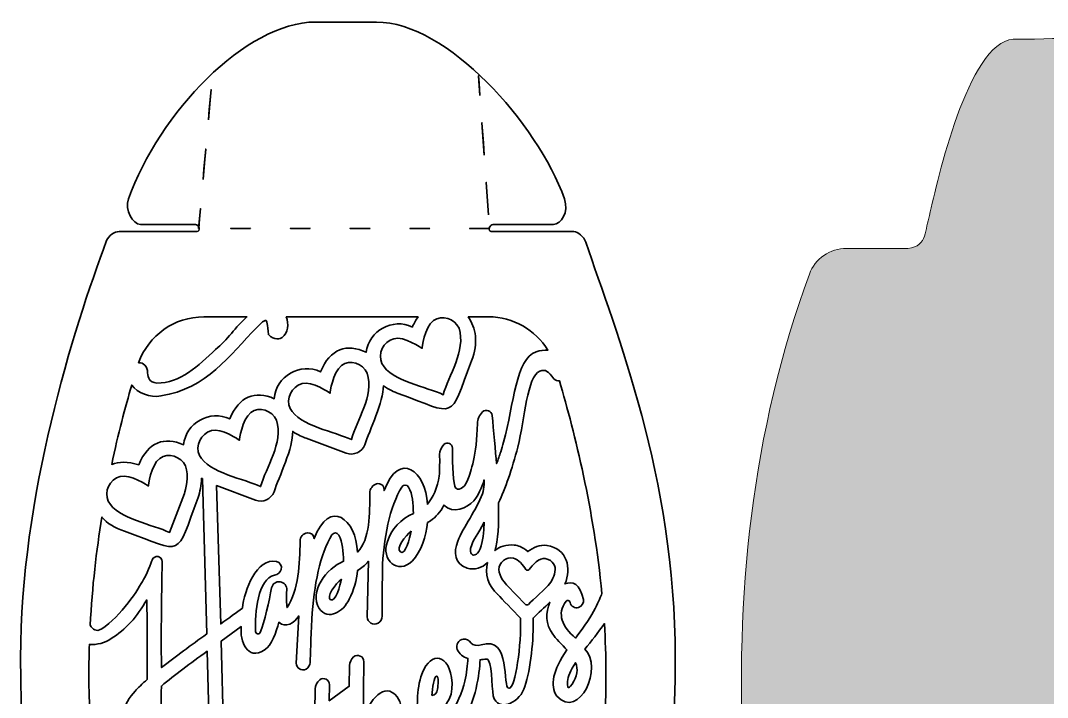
# Model space of a CAD drawing. Header units: inches. Extents: x -3.5 to 26.9, y -12.5 to 13.2.
# Drawn here: x 9.416 to 13.714, y -3.363 to -0.531 of the extents above; entities that cross this region are included whole.
import ezdxf

# ---------------------------------------------------------------- set-up
doc = ezdxf.new("R2010")
doc.units = ezdxf.units.IN
doc.header["$MEASUREMENT"] = 0
doc.layers.add('Bouquet Lantern - Floral Panels', color=7, linetype='Continuous', lineweight=0)

msp = doc.modelspace()

# ---------------------------------------------------------------- hatches: boundary and pattern name
at = {"layer": 'Bouquet Lantern - Floral Panels', "true_color": 0xe6e7e8, "transparency": 33554687}
h = msp.add_hatch(color=254, dxfattribs=at)
h.dxf.hatch_style = 2
edge = h.paths.add_edge_path()
edge.add_spline(control_points=[(14.5247, -1.4847), (14.5247, -1.4847), (14.2508, -1.4847), (14.2508, -1.4847), (14.1658, -1.4735), (14.1808, -1.4037), (14.1625, -1.3465), (14.1407, -1.2409), (14.0999, -1.0444), (14.0365, -0.8787), (13.9022, -0.5315), (13.8317, -0.619), (13.5707, -0.6087), (13.3803, -0.627), (13.2532, -1.2026), (13.2204, -1.3469), (13.2005, -1.4031), (13.2153, -1.4748), (13.1304, -1.4848), (13.1304, -1.4848), (12.8728, -1.4848), (12.8728, -1.4848), (12.8039, -1.4848), (12.7418, -1.5274), (12.7179, -1.592), (12.2333, -2.9037), (12.4362, -4.4119), (12.8151, -5.5258), (12.8378, -5.5924), (12.9007, -5.6372), (12.9712, -5.6372), (12.9712, -5.6372), (13.1676, -5.6372), (13.1676, -5.6372), (13.2415, -5.6372), (13.2521, -5.7203), (13.2561, -5.7517), (13.2675, -5.8397), (13.2668, -5.9863), (13.284, -6.1013), (13.2943, -6.1701), (13.3543, -6.2205), (13.4239, -6.2205), (13.4239, -6.2205), (13.9503, -6.2205), (13.9503, -6.2205), (14.0185, -6.2205), (14.0776, -6.172), (14.0896, -6.1049), (14.1101, -5.9887), (14.1099, -5.8359), (14.1218, -5.7483), (14.1255, -5.7208), (14.1368, -5.6373), (14.2097, -5.6373), (14.2097, -5.6373), (14.4097, -5.6373), (14.4097, -5.6373), (14.4808, -5.6373), (14.5439, -5.5919), (14.5667, -5.5245), (14.9758, -4.316), (15.229, -3.028), (14.6793, -1.5908), (14.6549, -1.527), (14.5933, -1.4849), (14.525, -1.4849), (14.525, -1.4849), (14.5247, -1.4847), (14.5247, -1.4847), (14.5247, -1.4847), (14.5247, -1.4847), (14.5247, -1.4847), (14.5247, -1.4847), (14.5247, -1.4847), (14.5247, -1.4847)], knot_values=[0, 0, 0, 0, 1, 1, 1, 2, 2, 2, 3, 3, 3, 4, 4, 4, 5, 5, 5, 6, 6, 6, 7, 7, 7, 8, 8, 8, 9, 9, 9, 10, 10, 10, 11, 11, 11, 12, 12, 12, 13, 13, 13, 14, 14, 14, 15, 15, 15, 16, 16, 16, 17, 17, 17, 18, 18, 18, 19, 19, 19, 20, 20, 20, 21, 21, 21, 22, 22, 22, 23, 23, 23, 24, 24, 24, 25, 25, 25, 25], degree=3, periodic=0)

# ---------------------------------------------------------------- linework, layer by layer
at = {"layer": 'Bouquet Lantern - Floral Panels', "color": 250, "lineweight": 35, "true_color": 0x231f20}
for points, knots in [([(11.7821, -1.4588), (11.774, -1.4349), (11.7497, -1.4139), (11.7314, -1.4139), (11.7314, -1.4139), (11.3864, -1.4139), (11.3864, -1.4139), (11.3701, -1.4139), (11.3786, -1.3842), (11.3939, -1.3842), (11.3939, -1.3842), (11.6465, -1.3842), (11.6465, -1.3842), (11.6793, -1.3842), (11.7128, -1.3328), (11.6926, -1.2767), (11.5798, -0.9616), (11.2022, -0.5378), (10.9062, -0.5378), (10.9062, -0.5378), (10.6505, -0.5378), (10.6505, -0.5378), (10.3576, -0.5378), (9.9965, -0.9205), (9.8679, -1.2767), (9.8509, -1.3237), (9.8872, -1.3842), (9.9182, -1.3842), (9.9182, -1.3842), (10.148, -1.3842), (10.148, -1.3842), (10.1636, -1.3842), (10.1711, -1.4139), (10.1547, -1.4139), (10.1547, -1.4139), (9.8298, -1.4139), (9.8298, -1.4139), (9.8079, -1.4139), (9.7846, -1.4314), (9.7768, -1.452), (9.6368, -1.8214), (9.4164, -2.5263), (9.4164, -3.1952), (9.4164, -4.1971), (9.6368, -5.0476), (9.8565, -5.6384), (9.8694, -5.6727), (9.8955, -5.7053), (9.9243, -5.7053), (9.9243, -5.7053), (10.1641, -5.7053), (10.1641, -5.7053), (10.2146, -5.7053), (10.2157, -5.7384), (10.2008, -5.7384), (10.2008, -5.7384), (9.9815, -5.7384), (9.9815, -5.7384), (9.9373, -5.7384), (9.9109, -5.8016), (9.9351, -5.8492), (10.0265, -6.0281), (10.1216, -6.2917), (10.2623, -6.2885), (10.2623, -6.2885), (11.2619, -6.2885), (11.2619, -6.2885), (11.4157, -6.2895), (11.5153, -6.0314), (11.6044, -5.8471), (11.6273, -5.7998), (11.6004, -5.7384), (11.5571, -5.7384), (11.5571, -5.7384), (11.3371, -5.7384), (11.3371, -5.7384), (11.3196, -5.7384), (11.3226, -5.7053), (11.3728, -5.7053), (11.3728, -5.7053), (11.6134, -5.7053), (11.6134, -5.7053), (11.6476, -5.7053), (11.6786, -5.6671), (11.6923, -5.6249), (11.9389, -4.9274), (12.1562, -4.2063), (12.1562, -3.1952), (12.1562, -2.438), (11.9076, -1.8319), (11.7821, -1.4588), (11.7821, -1.4588), (11.7821, -1.4588), (11.7821, -1.4588), (11.7821, -1.4588), (11.7821, -1.4588), (11.7821, -1.4588)], [0, 0, 0, 0, 1, 1, 1, 2, 2, 2, 3, 3, 3, 4, 4, 4, 5, 5, 5, 6, 6, 6, 7, 7, 7, 8, 8, 8, 9, 9, 9, 10, 10, 10, 11, 11, 11, 12, 12, 12, 13, 13, 13, 14, 14, 14, 15, 15, 15, 16, 16, 16, 17, 17, 17, 18, 18, 18, 19, 19, 19, 20, 20, 20, 21, 21, 21, 22, 22, 22, 23, 23, 23, 24, 24, 24, 25, 25, 25, 26, 26, 26, 27, 27, 27, 28, 28, 28, 29, 29, 29, 30, 30, 30, 31, 31, 31, 32, 32, 32, 32]), ([(11.3391, -0.8455), (11.3391, -0.8455), (11.3332, -0.7624), (11.3332, -0.7624), (11.3332, -0.7624), (11.3354, -0.7931), (11.3354, -0.7931), (11.3354, -0.7931), (11.3354, -0.7931), (11.3354, -0.7931), (11.3354, -0.7931), (11.3391, -0.8455), (11.3391, -0.8455), (11.3391, -0.8455), (11.3391, -0.8455), (11.3391, -0.8455)], [0, 0, 0, 0, 1, 1, 1, 2, 2, 2, 3, 3, 3, 4, 4, 4, 5, 5, 5, 5]), ([(10.2025, -0.947), (10.2025, -0.947), (10.2064, -0.903), (10.2064, -0.903), (10.2064, -0.903), (10.2064, -0.903), (10.2064, -0.903), (10.2064, -0.903), (10.2139, -0.8199), (10.2139, -0.8199), (10.2139, -0.8199), (10.21, -0.8639), (10.21, -0.8639), (10.21, -0.8639), (10.21, -0.8639), (10.21, -0.8639), (10.21, -0.8639), (10.2025, -0.947), (10.2025, -0.947)], [0, 0, 0, 0, 1, 1, 1, 2, 2, 2, 3, 3, 3, 4, 4, 4, 5, 5, 5, 6, 6, 6, 6]), ([(11.3571, -1.0948), (11.3571, -1.0948), (11.3473, -0.9592), (11.3473, -0.9592), (11.3473, -0.9592), (11.3533, -1.0423), (11.3533, -1.0423), (11.3533, -1.0423), (11.3533, -1.0423), (11.3533, -1.0423), (11.3533, -1.0423), (11.3571, -1.0946), (11.3571, -1.0946), (11.3571, -1.0946), (11.3571, -1.0948), (11.3571, -1.0948)], [0, 0, 0, 0, 1, 1, 1, 2, 2, 2, 3, 3, 3, 4, 4, 4, 5, 5, 5, 5]), ([(10.1803, -1.196), (10.1803, -1.196), (10.1841, -1.152), (10.1841, -1.152), (10.1841, -1.152), (10.1841, -1.152), (10.1841, -1.152), (10.1841, -1.152), (10.1916, -1.0689), (10.1916, -1.0689), (10.1916, -1.0689), (10.1878, -1.113), (10.1878, -1.113), (10.1878, -1.113), (10.1878, -1.113), (10.1878, -1.113), (10.1878, -1.113), (10.1803, -1.196), (10.1803, -1.196)], [0, 0, 0, 0, 1, 1, 1, 2, 2, 2, 3, 3, 3, 4, 4, 4, 5, 5, 5, 6, 6, 6, 6]), ([(11.3751, -1.3441), (11.3751, -1.3441), (11.3654, -1.2085), (11.3654, -1.2085), (11.3654, -1.2085), (11.3751, -1.3441), (11.3751, -1.3441)], [0, 0, 0, 0, 1, 1, 1, 2, 2, 2, 2]), ([(10.1618, -1.4009), (10.1618, -1.4009), (10.1693, -1.3178), (10.1693, -1.3178), (10.1693, -1.3178), (10.1654, -1.3619), (10.1654, -1.3619), (10.1654, -1.3619), (10.1654, -1.3619), (10.1654, -1.3619), (10.1654, -1.3619), (10.1619, -1.4008), (10.1619, -1.4008), (10.1619, -1.4008), (10.1618, -1.4009), (10.1618, -1.4009)], [0, 0, 0, 0, 1, 1, 1, 2, 2, 2, 3, 3, 3, 4, 4, 4, 5, 5, 5, 5]), ([(10.3791, -1.4009), (10.3791, -1.4009), (10.2958, -1.4009), (10.2958, -1.4009), (10.2958, -1.4009), (10.3791, -1.4009), (10.3791, -1.4009), (10.3791, -1.4009), (10.3791, -1.4009), (10.3791, -1.4009)], [0, 0, 0, 0, 1, 1, 1, 2, 2, 2, 3, 3, 3, 3]), ([(10.6291, -1.4009), (10.6291, -1.4009), (10.5458, -1.4009), (10.5458, -1.4009), (10.5458, -1.4009), (10.6291, -1.4009), (10.6291, -1.4009), (10.6291, -1.4009), (10.6291, -1.4009), (10.6291, -1.4009)], [0, 0, 0, 0, 1, 1, 1, 2, 2, 2, 3, 3, 3, 3]), ([(10.8791, -1.4009), (10.8791, -1.4009), (10.7958, -1.4009), (10.7958, -1.4009), (10.7958, -1.4009), (10.8791, -1.4009), (10.8791, -1.4009), (10.8791, -1.4009), (10.8791, -1.4009), (10.8791, -1.4009)], [0, 0, 0, 0, 1, 1, 1, 2, 2, 2, 3, 3, 3, 3]), ([(11.1291, -1.4009), (11.1291, -1.4009), (11.0458, -1.4009), (11.0458, -1.4009), (11.0458, -1.4009), (11.1291, -1.4009), (11.1291, -1.4009), (11.1291, -1.4009), (11.1291, -1.4009), (11.1291, -1.4009)], [0, 0, 0, 0, 1, 1, 1, 2, 2, 2, 3, 3, 3, 3]), ([(11.3791, -1.4009), (11.3791, -1.4009), (11.2958, -1.4009), (11.2958, -1.4009), (11.2958, -1.4009), (11.3791, -1.4009), (11.3791, -1.4009), (11.3791, -1.4009), (11.3791, -1.4009), (11.3791, -1.4009)], [0, 0, 0, 0, 1, 1, 1, 2, 2, 2, 3, 3, 3, 3]), ([(11.1443, -1.7864), (11.1796, -1.7598), (11.233, -1.7784), (11.2514, -1.8183), (11.2816, -1.9141), (11.2072, -2.0159), (11.1853, -2.0964), (11.1194, -2.0641), (10.9684, -2.0405), (10.929, -1.9663), (10.9103, -1.9255), (10.934, -1.8746), (10.9793, -1.8623), (11.0193, -1.8495), (11.0972, -1.9024), (11.0964, -1.9027), (11.0964, -1.9027), (11.1061, -1.8162), (11.1443, -1.7864), (11.1443, -1.7864), (11.1443, -1.7864), (11.1443, -1.7864), (11.1443, -1.7864), (11.1443, -1.7864), (11.1443, -1.7864)], [0, 0, 0, 0, 1, 1, 1, 2, 2, 2, 3, 3, 3, 4, 4, 4, 5, 5, 5, 6, 6, 6, 7, 7, 7, 8, 8, 8, 8]), ([(9.8816, -2.0559), (9.905, -2.0902), (9.9596, -2.1102), (10.0037, -2.1017), (10.1976, -2.0709), (10.289, -1.9327), (10.4066, -1.8135), (10.4333, -1.7835), (10.4419, -1.7862), (10.4422, -1.7863), (10.4458, -1.7846), (10.4523, -1.8031), (10.4541, -1.8452), (10.4771, -1.8696), (10.5057, -1.8638), (10.5119, -1.8567), (10.5361, -1.8369), (10.5397, -1.8006), (10.5283, -1.7708), (10.5283, -1.7708), (11.0803, -1.7708), (11.0803, -1.7708), (11.0715, -1.7828), (11.0633, -1.7969), (11.0561, -1.8133), (10.9746, -1.7738), (10.8729, -1.8287), (10.8633, -1.9192), (10.7819, -1.8809), (10.7119, -1.9033), (10.6718, -2.0009), (10.588, -1.9602), (10.4837, -2.0198), (10.4783, -2.1131), (10.3969, -2.0794), (10.3321, -2.102), (10.2921, -2.1977), (10.2097, -2.1578), (10.1071, -2.2145), (10.0989, -2.306), (10.0175, -2.2708), (9.9509, -2.2933), (9.9108, -2.3896), (9.8658, -2.3752), (9.8279, -2.3764), (9.7979, -2.3878), (9.8251, -2.2606), (9.8546, -2.1488), (9.8815, -2.0562), (9.8815, -2.0562), (9.8815, -2.0559), (9.8815, -2.0559), (9.8815, -2.0559), (9.8815, -2.0559), (9.8815, -2.0559), (9.8815, -2.0559), (9.8816, -2.0559), (9.8816, -2.0559)], [0, 0, 0, 0, 1, 1, 1, 2, 2, 2, 3, 3, 3, 4, 4, 4, 5, 5, 5, 6, 6, 6, 7, 7, 7, 8, 8, 8, 9, 9, 9, 10, 10, 10, 11, 11, 11, 12, 12, 12, 13, 13, 13, 14, 14, 14, 15, 15, 15, 16, 16, 16, 17, 17, 17, 18, 18, 18, 19, 19, 19, 19]), ([(10.1834, -1.7708), (10.1834, -1.7708), (10.3636, -1.7708), (10.3636, -1.7708), (10.3169, -1.8119), (10.2807, -1.8692), (10.2325, -1.907), (10.1628, -1.9739), (10.0836, -2.0496), (9.9864, -2.0477), (9.9533, -2.0435), (9.9511, -2.0264), (9.9483, -2.0049), (9.9491, -1.9787), (9.9305, -1.9606), (9.9101, -1.9631), (9.9514, -1.8481), (10.0604, -1.7708), (10.1834, -1.7708)], [0, 0, 0, 0, 1, 1, 1, 2, 2, 2, 3, 3, 3, 4, 4, 4, 5, 5, 5, 6, 6, 6, 6]), ([(11.3751, -1.7708), (11.4782, -1.7708), (11.5712, -1.8251), (11.6232, -1.9099), (11.6078, -1.9089), (11.5912, -1.9112), (11.5741, -1.9173), (11.4887, -1.9478), (11.4815, -2.1321), (11.4378, -2.2952), (11.434, -2.3089), (11.4303, -2.3224), (11.4264, -2.3355), (11.4209, -2.3516), (11.4153, -2.3678), (11.4087, -2.3846), (11.4044, -2.3355), (11.3957, -2.2416), (11.3903, -2.1835), (11.3883, -2.1635), (11.3641, -2.1546), (11.3497, -2.1687), (11.3497, -2.1687), (11.3497, -2.1687), (11.3497, -2.1687), (11.3365, -2.1814), (11.3291, -2.1991), (11.3287, -2.2174), (11.3259, -2.3516), (11.3004, -2.4174), (11.2882, -2.451), (11.2716, -2.4964), (11.2443, -2.4956), (11.2371, -2.4862), (11.2275, -2.4735), (11.224, -2.3939), (11.2241, -2.3202), (11.2241, -2.3013), (11.2015, -2.2917), (11.1879, -2.3048), (11.1764, -2.3158), (11.17, -2.3312), (11.1703, -2.3471), (11.1708, -2.3716), (11.1709, -2.4091), (11.1682, -2.4369), (11.1636, -2.4816), (11.1407, -2.5308), (11.1189, -2.5545), (11.1146, -2.4171), (11.0005, -2.3267), (10.9379, -2.4977), (10.9379, -2.4977), (10.9379, -2.4926), (10.9379, -2.4926), (10.9379, -2.4763), (10.9221, -2.4646), (10.9065, -2.4695), (10.8896, -2.4746), (10.878, -2.4902), (10.878, -2.5078), (10.878, -2.5896), (10.879, -2.7034), (10.8265, -2.7548), (10.8222, -2.6174), (10.7082, -2.527), (10.6455, -2.698), (10.6451, -2.6833), (10.6319, -2.6721), (10.6172, -2.6741), (10.5993, -2.6764), (10.5861, -2.6917), (10.5861, -2.7098), (10.5861, -2.8023), (10.5796, -2.9151), (10.5319, -2.9869), (10.529, -2.9709), (10.5286, -2.946), (10.5304, -2.9127), (10.5314, -2.8962), (10.5194, -2.8816), (10.503, -2.8791), (10.4864, -2.8765), (10.4707, -2.8874), (10.4672, -2.904), (10.4561, -2.9581), (10.4382, -3.0476), (10.4193, -3.091), (10.4151, -3.1006), (10.4008, -3.098), (10.4003, -3.0876), (10.3959, -3.0085), (10.4094, -2.8667), (10.4797, -2.8516), (10.4925, -2.8488), (10.5032, -2.8402), (10.5069, -2.8277), (10.5069, -2.8277), (10.5069, -2.827), (10.5069, -2.827), (10.5114, -2.8124), (10.5025, -2.7969), (10.4876, -2.794), (10.4048, -2.7776), (10.3522, -2.9146), (10.3454, -2.9888), (10.3204, -3.0073), (10.2898, -3.0295), (10.2543, -3.0549), (10.2543, -3.0549), (10.2369, -2.4769), (10.2369, -2.4769), (10.2369, -2.4769), (10.4, -2.5374), (10.4, -2.5374), (10.4303, -2.549), (10.4655, -2.5337), (10.4773, -2.5024), (10.4979, -2.4415), (10.5583, -2.3167), (10.5554, -2.2503), (10.5769, -2.2645), (10.5982, -2.2738), (10.6121, -2.2784), (10.6121, -2.2784), (10.6121, -2.2784), (10.6121, -2.2784), (10.6121, -2.2784), (10.7797, -2.3408), (10.7797, -2.3408), (10.81, -2.3523), (10.8453, -2.337), (10.8571, -2.3058), (10.8765, -2.248), (10.9364, -2.122), (10.935, -2.0595), (10.958, -2.0755), (10.9815, -2.0859), (10.9965, -2.0908), (10.9965, -2.0908), (10.9965, -2.0908), (10.9965, -2.0908), (11.2461, -2.1824), (11.2087, -2.2078), (11.3039, -1.9545), (11.334, -1.881), (11.3219, -1.8153), (11.29, -1.7709), (11.29, -1.7709), (11.3751, -1.7709), (11.3751, -1.7709), (11.3751, -1.7709), (11.3751, -1.7709), (11.3751, -1.7709), (11.3751, -1.7709), (11.3751, -1.7708), (11.3751, -1.7708)], [0, 0, 0, 0, 1, 1, 1, 2, 2, 2, 3, 3, 3, 4, 4, 4, 5, 5, 5, 6, 6, 6, 7, 7, 7, 8, 8, 8, 9, 9, 9, 10, 10, 10, 11, 11, 11, 12, 12, 12, 13, 13, 13, 14, 14, 14, 15, 15, 15, 16, 16, 16, 17, 17, 17, 18, 18, 18, 19, 19, 19, 20, 20, 20, 21, 21, 21, 22, 22, 22, 23, 23, 23, 24, 24, 24, 25, 25, 25, 26, 26, 26, 27, 27, 27, 28, 28, 28, 29, 29, 29, 30, 30, 30, 31, 31, 31, 32, 32, 32, 33, 33, 33, 34, 34, 34, 35, 35, 35, 36, 36, 36, 37, 37, 37, 38, 38, 38, 39, 39, 39, 40, 40, 40, 41, 41, 41, 42, 42, 42, 43, 43, 43, 44, 44, 44, 45, 45, 45, 46, 46, 46, 47, 47, 47, 48, 48, 48, 49, 49, 49, 50, 50, 50, 51, 51, 51, 52, 52, 52, 52]), ([(10.5948, -2.0499), (10.6348, -2.0371), (10.7128, -2.0901), (10.7119, -2.0903), (10.7119, -2.0903), (10.7216, -2.0038), (10.7598, -1.9741), (10.7951, -1.9474), (10.8486, -1.966), (10.8669, -2.0059), (10.8972, -2.1017), (10.8228, -2.2035), (10.8008, -2.2841), (10.735, -2.2517), (10.584, -2.2281), (10.5446, -2.1539), (10.5258, -2.1131), (10.5496, -2.0623), (10.5948, -2.0499)], [0, 0, 0, 0, 1, 1, 1, 2, 2, 2, 3, 3, 3, 4, 4, 4, 5, 5, 5, 6, 6, 6, 6]), ([(11.6483, -2.0295), (11.6548, -2.0374), (11.6633, -2.0399), (11.6721, -2.0391), (11.7371, -2.2594), (11.8158, -2.5789), (11.8496, -2.9281), (11.839, -2.9523), (11.8207, -3.0094), (11.7384, -3.1145), (11.6844, -3.0676), (11.6589, -3.0146), (11.6994, -2.9601), (11.7039, -2.9539), (11.7136, -2.9559), (11.7155, -2.9633), (11.7158, -2.9642), (11.7161, -2.9652), (11.7164, -2.9663), (11.7204, -2.982), (11.7368, -2.991), (11.7522, -2.9862), (11.7664, -2.9817), (11.775, -2.9673), (11.7718, -2.9527), (11.7578, -2.888), (11.7259, -2.8742), (11.6948, -2.8881), (11.7236, -2.8233), (11.7047, -2.7402), (11.6193, -2.727), (11.5905, -2.723), (11.5616, -2.7349), (11.54, -2.7528), (11.5139, -2.7313), (11.4991, -2.7277), (11.4828, -2.7252), (11.4478, -2.723), (11.4208, -2.7323), (11.4016, -2.7483), (11.4032, -2.7441), (11.4044, -2.7398), (11.4055, -2.7353), (11.4191, -2.6802), (11.4175, -2.6088), (11.4171, -2.5481), (11.4446, -2.4909), (11.4734, -2.4084), (11.4975, -2.3156), (11.5282, -2.1969), (11.5348, -2.0196), (11.5893, -1.9984), (11.6162, -1.9878), (11.6236, -1.9995), (11.6484, -2.0296), (11.6484, -2.0296), (11.6483, -2.0296), (11.6483, -2.0296), (11.6483, -2.0296), (11.6483, -2.0295), (11.6483, -2.0295)], [0, 0, 0, 0, 1, 1, 1, 2, 2, 2, 3, 3, 3, 4, 4, 4, 5, 5, 5, 6, 6, 6, 7, 7, 7, 8, 8, 8, 9, 9, 9, 10, 10, 10, 11, 11, 11, 12, 12, 12, 13, 13, 13, 14, 14, 14, 15, 15, 15, 16, 16, 16, 17, 17, 17, 18, 18, 18, 19, 19, 19, 20, 20, 20, 20]), ([(10.165, -2.3506), (10.1462, -2.3098), (10.17, -2.2589), (10.2153, -2.2466), (10.2553, -2.2338), (10.3332, -2.2867), (10.3323, -2.287), (10.3323, -2.287), (10.3421, -2.2005), (10.3803, -2.1708), (10.4155, -2.1441), (10.469, -2.1627), (10.4873, -2.2026), (10.5176, -2.2984), (10.4432, -2.4002), (10.4212, -2.4808), (10.3554, -2.4484), (10.2044, -2.4248), (10.165, -2.3506), (10.165, -2.3506), (10.165, -2.3506), (10.165, -2.3506), (10.165, -2.3506), (10.165, -2.3506), (10.165, -2.3506)], [0, 0, 0, 0, 1, 1, 1, 2, 2, 2, 3, 3, 3, 4, 4, 4, 5, 5, 5, 6, 6, 6, 7, 7, 7, 8, 8, 8, 8]), ([(9.834, -2.4385), (9.874, -2.4258), (9.9519, -2.4787), (9.9511, -2.4789), (9.9511, -2.4789), (9.9608, -2.3924), (9.999, -2.3627), (10.0343, -2.336), (10.0878, -2.3546), (10.1061, -2.3945), (10.1248, -2.4353), (10.1055, -2.4983), (10.1022, -2.5091), (10.1022, -2.5091), (10.0398, -2.6726), (10.0398, -2.6726), (9.974, -2.6402), (9.823, -2.6166), (9.7836, -2.5424), (9.7648, -2.5016), (9.7886, -2.4508), (9.8339, -2.4384), (9.8339, -2.4384), (9.834, -2.4384), (9.834, -2.4384), (9.834, -2.4384), (9.834, -2.4385), (9.834, -2.4385)], [0, 0, 0, 0, 1, 1, 1, 2, 2, 2, 3, 3, 3, 4, 4, 4, 5, 5, 5, 6, 6, 6, 7, 7, 7, 8, 8, 8, 9, 9, 9, 9]), ([(9.7566, -2.6084), (9.7783, -2.6337), (9.8096, -2.6546), (9.8514, -2.6669), (9.8514, -2.6669), (9.8514, -2.6669), (9.8514, -2.6669), (10.1053, -2.7614), (10.064, -2.7798), (10.1601, -2.5266), (10.1671, -2.5034), (10.1733, -2.4749), (10.1744, -2.4459), (10.1757, -2.4467), (10.1768, -2.4473), (10.178, -2.4481), (10.178, -2.4481), (10.1959, -3.097), (10.1959, -3.097), (10.1297, -3.1441), (10.0661, -3.1914), (10.0066, -3.2378), (10.0033, -3.1492), (10.0066, -2.9348), (10.0091, -2.7946), (10.0096, -2.7706), (9.9759, -2.7645), (9.9679, -2.7871), (9.9679, -2.7871), (9.9521, -2.8314), (9.9314, -2.8696), (9.9118, -2.9058), (9.8364, -3.0258), (9.7562, -3.0756), (9.7315, -3.091), (9.7187, -3.0769), (9.7078, -3.061), (9.7162, -2.9001), (9.734, -2.7481), (9.7566, -2.6087), (9.7566, -2.6087), (9.7566, -2.6084), (9.7566, -2.6084), (9.7566, -2.6084), (9.7566, -2.6084), (9.7566, -2.6084), (9.7566, -2.6084), (9.7566, -2.6084), (9.7566, -2.6084)], [0, 0, 0, 0, 1, 1, 1, 2, 2, 2, 3, 3, 3, 4, 4, 4, 5, 5, 5, 6, 6, 6, 7, 7, 7, 8, 8, 8, 9, 9, 9, 10, 10, 10, 11, 11, 11, 12, 12, 12, 13, 13, 13, 14, 14, 14, 15, 15, 15, 16, 16, 16, 16]), ([(11.2439, -3.162), (11.2525, -3.1817), (11.2687, -3.1934), (11.2886, -3.1996), (11.2862, -3.2245), (11.2844, -3.2627), (11.2764, -3.2949), (11.2553, -3.3795), (11.1747, -3.5445), (11.1408, -3.4155), (11.2104, -3.4166), (11.2311, -3.3392), (11.2197, -3.2798), (11.2028, -3.1681), (11.1211, -3.177), (11.0922, -3.2764), (11.0808, -3.3101), (11.0779, -3.3491), (11.0773, -3.3849), (11.073, -3.417), (11.0384, -3.5174), (11.0141, -3.566), (11.0116, -3.571), (11.0039, -3.5694), (11.0039, -3.5637), (11.0043, -3.4988), (11.0294, -3.4076), (10.9922, -3.3602), (10.9393, -3.2927), (10.8768, -3.3758), (10.8498, -3.4534), (10.8498, -3.4534), (10.853, -3.2131), (10.853, -3.2131), (10.8533, -3.1909), (10.8271, -3.1788), (10.8104, -3.1935), (10.8, -3.2027), (10.794, -3.2158), (10.7937, -3.2295), (10.7937, -3.2295), (10.7923, -3.316), (10.7923, -3.316), (10.7923, -3.316), (10.7082, -3.3767), (10.7082, -3.3767), (10.7082, -3.3767), (10.7091, -3.3096), (10.7091, -3.3096), (10.7094, -3.2884), (10.6851, -3.2763), (10.6683, -3.2892), (10.6565, -3.2984), (10.6494, -3.3124), (10.6491, -3.3273), (10.6491, -3.3273), (10.6478, -3.4201), (10.6478, -3.4201), (10.6478, -3.4201), (10.5011, -3.5255), (10.5011, -3.5255), (10.4875, -3.5353), (10.4843, -3.5542), (10.494, -3.568), (10.5033, -3.581), (10.5215, -3.5841), (10.5346, -3.5748), (10.5346, -3.5748), (10.6469, -3.4944), (10.6469, -3.4944), (10.6469, -3.4944), (10.6448, -3.672), (10.6448, -3.672), (10.6384, -3.6991), (10.6251, -3.7239), (10.6048, -3.746), (10.6011, -3.6481), (10.4815, -3.5952), (10.4475, -3.707), (10.443, -3.7231), (10.4391, -3.7441), (10.4362, -3.7674), (10.424, -3.7956), (10.4108, -3.8231), (10.3958, -3.8489), (10.3969, -3.7856), (10.3978, -3.7427), (10.3982, -3.7417), (10.3959, -3.6233), (10.3816, -3.5003), (10.2664, -3.5033), (10.2664, -3.5033), (10.2566, -3.127), (10.2566, -3.127), (10.2566, -3.127), (10.3401, -3.0666), (10.3401, -3.0666), (10.3333, -3.1274), (10.3653, -3.2105), (10.4366, -3.1649), (10.4686, -3.1444), (10.4864, -3.0889), (10.4968, -3.048), (10.5254, -3.0739), (10.5628, -3.0519), (10.5805, -3.0217), (10.5805, -3.0217), (10.5703, -3.2187), (10.5703, -3.2187), (10.5691, -3.2403), (10.5925, -3.2548), (10.6114, -3.2441), (10.6114, -3.2441), (10.6114, -3.2441), (10.6114, -3.2441), (10.6216, -3.2383), (10.628, -3.2276), (10.6284, -3.2159), (10.6293, -3.1846), (10.6314, -3.1177), (10.6358, -3.0353), (10.6436, -2.8913), (10.6709, -2.7617), (10.7191, -2.683), (10.7259, -2.6719), (10.7419, -2.6721), (10.7483, -2.6837), (10.7651, -2.7141), (10.7662, -2.7521), (10.7684, -2.7933), (10.6962, -2.8213), (10.6234, -2.9202), (10.6661, -2.9909), (10.7051, -3.0427), (10.7676, -3.0046), (10.7921, -2.9513), (10.8112, -2.9142), (10.8228, -2.8739), (10.8266, -2.8313), (10.8443, -2.8216), (10.8575, -2.8103), (10.8733, -2.7931), (10.8733, -2.7931), (10.8675, -3.0249), (10.8675, -3.0249), (10.8669, -3.0485), (10.8923, -3.0637), (10.9128, -3.0519), (10.923, -3.0459), (10.9294, -3.0351), (10.9296, -3.0231), (10.9297, -2.9892), (10.9301, -2.9139), (10.9312, -2.8296), (10.9328, -2.7044), (10.9633, -2.5612), (11.0116, -2.4827), (11.0182, -2.472), (11.034, -2.4717), (11.0403, -2.4827), (11.0576, -2.5133), (11.0587, -2.5517), (11.0609, -2.5933), (11.0108, -2.6137), (10.9659, -2.6613), (10.9518, -2.7101), (10.9232, -2.7873), (10.9951, -2.8526), (11.0566, -2.7909), (11.0925, -2.7546), (11.1146, -2.6852), (11.1191, -2.6314), (11.1234, -2.6291), (11.1279, -2.6263), (11.1323, -2.6234), (11.1543, -2.6077), (11.1744, -2.588), (11.188, -2.5584), (11.2253, -2.598), (11.2857, -2.5702), (11.3133, -2.5408), (11.338, -2.5145), (11.3566, -2.4531), (11.3566, -2.4531), (11.3566, -2.4531), (11.3576, -2.4871), (11.3494, -2.5109), (11.3262, -2.577), (11.2691, -2.6491), (11.2461, -2.7095), (11.228, -2.7566), (11.2323, -2.8045), (11.2858, -2.8216), (11.3169, -2.8316), (11.3475, -2.821), (11.3705, -2.7987), (11.3584, -2.8434), (11.3732, -2.8983), (11.4136, -2.9324), (11.4136, -2.9324), (11.4136, -2.9324), (11.4136, -2.9324), (11.4329, -2.9524), (11.4772, -2.9984), (11.5086, -3.0308), (11.5128, -3.137), (11.489, -3.3234), (11.4609, -3.3244), (11.43, -3.3253), (11.4723, -3.1006), (11.3439, -3.1433), (11.3291, -3.1481), (11.3069, -3.1446), (11.3022, -3.1352), (11.3018, -3.1348), (11.3012, -3.1344), (11.3008, -3.1338), (11.2936, -3.1235), (11.2825, -3.1169), (11.2701, -3.1184), (11.2701, -3.1184), (11.2701, -3.1184), (11.2701, -3.1184), (11.2491, -3.1209), (11.2359, -3.1428), (11.2444, -3.1623), (11.2444, -3.1623), (11.2439, -3.162), (11.2439, -3.162), (11.2439, -3.162), (11.2439, -3.162), (11.2439, -3.162), (11.2439, -3.162), (11.2439, -3.162), (11.2439, -3.162)], [0, 0, 0, 0, 1, 1, 1, 2, 2, 2, 3, 3, 3, 4, 4, 4, 5, 5, 5, 6, 6, 6, 7, 7, 7, 8, 8, 8, 9, 9, 9, 10, 10, 10, 11, 11, 11, 12, 12, 12, 13, 13, 13, 14, 14, 14, 15, 15, 15, 16, 16, 16, 17, 17, 17, 18, 18, 18, 19, 19, 19, 20, 20, 20, 21, 21, 21, 22, 22, 22, 23, 23, 23, 24, 24, 24, 25, 25, 25, 26, 26, 26, 27, 27, 27, 28, 28, 28, 29, 29, 29, 30, 30, 30, 31, 31, 31, 32, 32, 32, 33, 33, 33, 34, 34, 34, 35, 35, 35, 36, 36, 36, 37, 37, 37, 38, 38, 38, 39, 39, 39, 40, 40, 40, 41, 41, 41, 42, 42, 42, 43, 43, 43, 44, 44, 44, 45, 45, 45, 46, 46, 46, 47, 47, 47, 48, 48, 48, 49, 49, 49, 50, 50, 50, 51, 51, 51, 52, 52, 52, 53, 53, 53, 54, 54, 54, 55, 55, 55, 56, 56, 56, 57, 57, 57, 58, 58, 58, 59, 59, 59, 60, 60, 60, 61, 61, 61, 62, 62, 62, 63, 63, 63, 64, 64, 64, 65, 65, 65, 66, 66, 66, 67, 67, 67, 68, 68, 68, 69, 69, 69, 70, 70, 70, 71, 71, 71, 72, 72, 72, 73, 73, 73, 74, 74, 74, 75, 75, 75, 76, 76, 76, 77, 77, 77, 78, 78, 78, 78]), ([(11.3572, -2.6301), (11.3533, -2.7234), (11.3373, -2.7541), (11.3241, -2.7631), (11.3069, -2.7748), (11.2955, -2.7581), (11.2997, -2.7395), (11.3115, -2.6962), (11.3304, -2.6827), (11.3572, -2.6301)], [0, 0, 0, 0, 1, 1, 1, 2, 2, 2, 3, 3, 3, 3]), ([(11.0518, -2.6671), (11.0453, -2.6959), (11.0271, -2.7698), (11.0065, -2.7541), (10.9861, -2.7384), (11.0265, -2.6877), (11.0518, -2.6671)], [0, 0, 0, 0, 1, 1, 1, 2, 2, 2, 2]), ([(11.4523, -2.8941), (11.4484, -2.8913), (11.4182, -2.8578), (11.4187, -2.8278), (11.4191, -2.7978), (11.4484, -2.7742), (11.4789, -2.7799), (11.5, -2.7838), (11.5205, -2.8112), (11.5308, -2.8269), (11.534, -2.8319), (11.5411, -2.8321), (11.5447, -2.8274), (11.5582, -2.8096), (11.5882, -2.7759), (11.6126, -2.7813), (11.6828, -2.7978), (11.6482, -2.8748), (11.6196, -2.8995), (11.6196, -2.8995), (11.5618, -2.9545), (11.5418, -2.9734), (11.538, -2.9769), (11.5322, -2.9767), (11.5287, -2.9731), (11.5287, -2.9731), (11.4525, -2.8941), (11.4525, -2.8941), (11.4525, -2.8941), (11.4525, -2.8941), (11.4525, -2.8941), (11.4525, -2.8941), (11.4523, -2.8941), (11.4523, -2.8941)], [0, 0, 0, 0, 1, 1, 1, 2, 2, 2, 3, 3, 3, 4, 4, 4, 5, 5, 5, 6, 6, 6, 7, 7, 7, 8, 8, 8, 9, 9, 9, 10, 10, 10, 11, 11, 11, 11]), ([(10.7594, -2.8674), (10.7541, -2.8942), (10.7351, -2.9651), (10.7141, -2.9544), (10.6932, -2.9437), (10.7341, -2.888), (10.7594, -2.8674)], [0, 0, 0, 0, 1, 1, 1, 2, 2, 2, 2]), ([(9.8564, -3.7614), (9.8564, -3.7614), (9.8405, -3.8058), (9.8198, -3.8439), (9.8098, -3.8624), (9.7853, -3.9028), (9.7529, -3.9445), (9.7222, -3.7266), (9.7025, -3.4958), (9.7025, -3.2609), (9.7025, -3.2203), (9.7032, -3.1802), (9.7044, -3.1406), (9.7357, -3.1437), (9.7709, -3.1349), (9.7957, -3.1162), (9.8559, -3.0813), (9.905, -3.023), (9.9446, -2.9548), (9.9462, -3.0238), (9.9478, -3.1262), (9.9465, -3.247), (9.9465, -3.247), (9.9465, -3.2874), (9.9465, -3.2874), (9.9255, -3.3058), (9.9086, -3.3224), (9.8959, -3.3369), (9.849, -3.3837), (9.818, -3.4762), (9.8359, -3.5377), (9.8459, -3.572), (9.879, -3.6037), (9.9175, -3.5984), (9.9559, -3.5933), (9.9718, -3.5605), (9.9844, -3.5287), (10.0089, -3.4669), (10.0032, -3.3806), (10.0061, -3.3149), (10.0621, -3.2691), (10.1264, -3.2201), (10.1978, -3.1692), (10.1978, -3.1692), (10.2075, -3.5334), (10.2075, -3.5334), (10.123, -3.6417), (10.1314, -3.7902), (10.1143, -3.9588), (10.1012, -3.8759), (10.0833, -3.7098), (9.9629, -3.7919), (9.9344, -3.8113), (9.9123, -3.8544), (9.8954, -3.9103), (9.8961, -3.8601), (9.8969, -3.8112), (9.8976, -3.7689), (9.898, -3.7449), (9.8644, -3.7388), (9.8564, -3.7614), (9.8564, -3.7614), (9.8564, -3.7614), (9.8564, -3.7614), (9.8564, -3.7614), (9.8564, -3.7614), (9.8564, -3.7614)], [0, 0, 0, 0, 1, 1, 1, 2, 2, 2, 3, 3, 3, 4, 4, 4, 5, 5, 5, 6, 6, 6, 7, 7, 7, 8, 8, 8, 9, 9, 9, 10, 10, 10, 11, 11, 11, 12, 12, 12, 13, 13, 13, 14, 14, 14, 15, 15, 15, 16, 16, 16, 17, 17, 17, 18, 18, 18, 19, 19, 19, 20, 20, 20, 21, 21, 21, 22, 22, 22, 22]), ([(11.5808, -3.5078), (11.4886, -3.6299), (11.4934, -3.8356), (11.5666, -3.9666), (11.5441, -3.996), (11.5176, -4.0292), (11.495, -4.0573), (11.495, -4.0573), (11.4905, -3.9849), (11.4905, -3.9849), (11.4858, -3.9306), (11.4822, -3.8717), (11.4779, -3.8212), (11.4759, -3.7981), (11.45, -3.7855), (11.4307, -3.7981), (11.4184, -3.806), (11.4103, -3.8191), (11.4084, -3.8337), (11.3939, -3.9537), (11.3712, -4.0467), (11.3596, -4.0769), (11.3472, -4.1088), (11.3225, -4.1196), (11.3173, -4.1037), (11.3041, -4.0631), (11.3062, -3.9637), (11.3082, -3.8976), (11.3125, -3.8364), (11.3187, -3.7481), (11.3211, -3.7083), (11.3298, -3.6252), (11.2786, -3.5395), (11.2064, -3.5173), (11.2316, -3.506), (11.2546, -3.4817), (11.2743, -3.4509), (11.3171, -3.3839), (11.339, -3.2641), (11.3394, -3.2049), (11.348, -3.2045), (11.3568, -3.2034), (11.3654, -3.202), (11.3679, -3.202), (11.3716, -3.2023), (11.3754, -3.2078), (11.3933, -3.2349), (11.3868, -3.3464), (11.3987, -3.3685), (11.4286, -3.4234), (11.5098, -3.3798), (11.5266, -3.3171), (11.5518, -3.2435), (11.5644, -3.1183), (11.5614, -3.0309), (11.5828, -3.0106), (11.6096, -2.9852), (11.6314, -2.9645), (11.6143, -3.0074), (11.6126, -3.0589), (11.6439, -3.0976), (11.6533, -3.1127), (11.684, -3.1438), (11.7032, -3.1641), (11.6447, -3.248), (11.6304, -3.3128), (11.6605, -3.3569), (11.7565, -3.4598), (11.8558, -3.2334), (11.7786, -3.1612), (11.804, -3.1276), (11.8348, -3.0917), (11.8597, -3.0535), (11.864, -3.1221), (11.8664, -3.1914), (11.8664, -3.261), (11.8664, -3.3421), (11.8643, -3.4217), (11.8605, -3.4999), (11.808, -3.4117), (11.6739, -3.4014), (11.5809, -3.5081), (11.5809, -3.5081), (11.5809, -3.5078), (11.5809, -3.5078), (11.5809, -3.5078), (11.5809, -3.5078), (11.5809, -3.5078), (11.5809, -3.5078), (11.5808, -3.5078), (11.5808, -3.5078)], [0, 0, 0, 0, 1, 1, 1, 2, 2, 2, 3, 3, 3, 4, 4, 4, 5, 5, 5, 6, 6, 6, 7, 7, 7, 8, 8, 8, 9, 9, 9, 10, 10, 10, 11, 11, 11, 12, 12, 12, 13, 13, 13, 14, 14, 14, 15, 15, 15, 16, 16, 16, 17, 17, 17, 18, 18, 18, 19, 19, 19, 20, 20, 20, 21, 21, 21, 22, 22, 22, 23, 23, 23, 24, 24, 24, 25, 25, 25, 26, 26, 26, 27, 27, 27, 28, 28, 28, 29, 29, 29, 30, 30, 30, 30]), ([(11.7244, -3.3073), (11.7076, -3.3344), (11.7043, -3.3194), (11.7053, -3.2959), (11.7069, -3.2764), (11.7184, -3.2501), (11.7396, -3.2173), (11.7508, -3.2449), (11.7458, -3.2745), (11.7244, -3.3073)], [0, 0, 0, 0, 1, 1, 1, 2, 2, 2, 3, 3, 3, 3]), ([(11.1383, -3.3548), (11.1403, -3.3237), (11.1465, -3.2746), (11.1572, -3.2742), (11.1679, -3.2739), (11.1643, -3.3116), (11.1614, -3.3288), (11.1589, -3.3439), (11.1523, -3.3528), (11.1383, -3.3546), (11.1383, -3.3546), (11.1383, -3.3546), (11.1383, -3.3546), (11.1383, -3.3546), (11.1383, -3.3548), (11.1383, -3.3548)], [0, 0, 0, 0, 1, 1, 1, 2, 2, 2, 3, 3, 3, 4, 4, 4, 5, 5, 5, 5])]:
    msp.add_open_spline(points, degree=3, knots=knots, dxfattribs=at)
at = {"layer": 'Bouquet Lantern - Floral Panels'}
msp.add_open_spline([(14.5247, -1.4847), (14.5247, -1.4847), (14.2508, -1.4847), (14.2508, -1.4847), (14.1658, -1.4735), (14.1808, -1.4037), (14.1625, -1.3465), (14.1407, -1.2409), (14.0999, -1.0444), (14.0365, -0.8787), (13.9022, -0.5315), (13.8317, -0.619), (13.5707, -0.6087), (13.3803, -0.627), (13.2532, -1.2026), (13.2204, -1.3469), (13.2005, -1.4031), (13.2153, -1.4748), (13.1304, -1.4848), (13.1304, -1.4848), (12.8728, -1.4848), (12.8728, -1.4848), (12.8039, -1.4848), (12.7418, -1.5274), (12.7179, -1.592), (12.2333, -2.9037), (12.4362, -4.4119), (12.8151, -5.5258), (12.8378, -5.5924), (12.9007, -5.6372), (12.9712, -5.6372), (12.9712, -5.6372), (13.1676, -5.6372), (13.1676, -5.6372), (13.2415, -5.6372), (13.2521, -5.7203), (13.2561, -5.7517), (13.2675, -5.8397), (13.2668, -5.9863), (13.284, -6.1013), (13.2943, -6.1701), (13.3543, -6.2205), (13.4239, -6.2205), (13.4239, -6.2205), (13.9503, -6.2205), (13.9503, -6.2205), (14.0185, -6.2205), (14.0776, -6.172), (14.0896, -6.1049), (14.1101, -5.9887), (14.1099, -5.8359), (14.1218, -5.7483), (14.1255, -5.7208), (14.1368, -5.6373), (14.2097, -5.6373), (14.2097, -5.6373), (14.4097, -5.6373), (14.4097, -5.6373), (14.4808, -5.6373), (14.5439, -5.5919), (14.5667, -5.5245), (14.9758, -4.316), (15.229, -3.028), (14.6793, -1.5908), (14.6549, -1.527), (14.5933, -1.4849), (14.525, -1.4849), (14.525, -1.4849), (14.5247, -1.4847), (14.5247, -1.4847), (14.5247, -1.4847), (14.5247, -1.4847), (14.5247, -1.4847), (14.5247, -1.4847), (14.5247, -1.4847), (14.5247, -1.4847)], degree=3, knots=[0, 0, 0, 0, 1, 1, 1, 2, 2, 2, 3, 3, 3, 4, 4, 4, 5, 5, 5, 6, 6, 6, 7, 7, 7, 8, 8, 8, 9, 9, 9, 10, 10, 10, 11, 11, 11, 12, 12, 12, 13, 13, 13, 14, 14, 14, 15, 15, 15, 16, 16, 16, 17, 17, 17, 18, 18, 18, 19, 19, 19, 20, 20, 20, 21, 21, 21, 22, 22, 22, 23, 23, 23, 24, 24, 24, 25, 25, 25, 25], dxfattribs=at)

doc.saveas('drawing.dxf')
